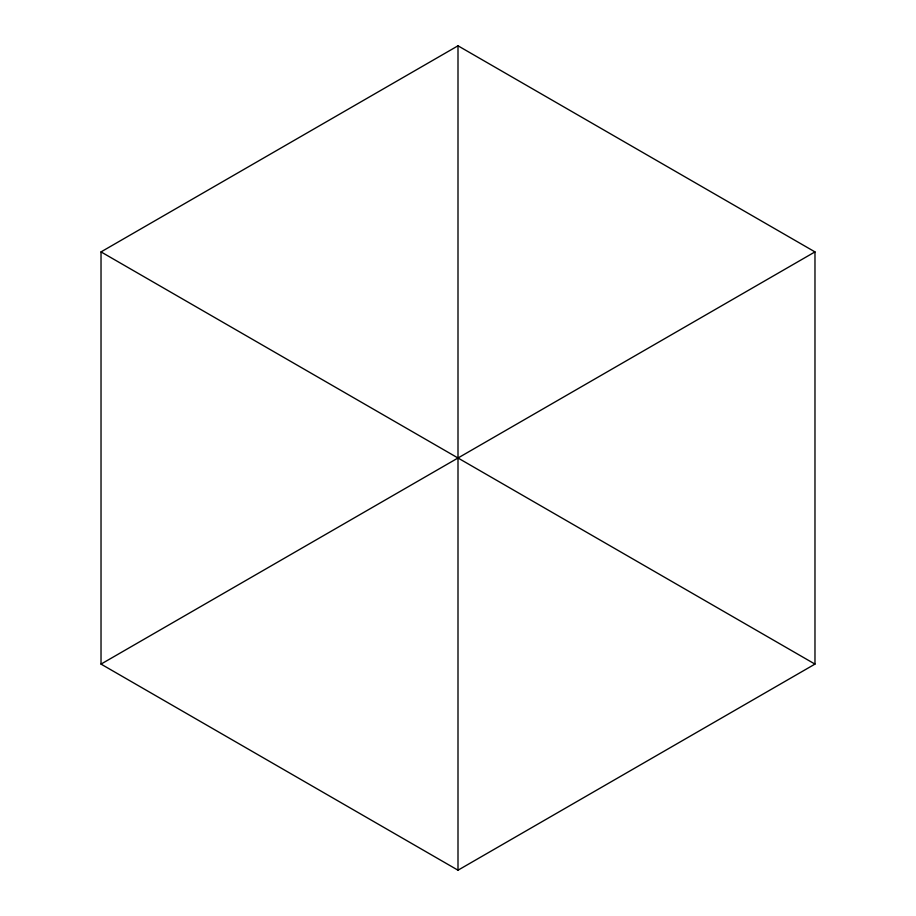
<?xml version="1.0" encoding="UTF-8"?>
<svg xmlns="http://www.w3.org/2000/svg" width="916" height="916" viewBox="0 0 916 916"><rect width="100%" height="100%" fill="white"/><g stroke="black" fill="none" stroke-linecap="round" stroke-linejoin="round"><path stroke-width="1.37" d="M101.023 251.9L458 45.8L814.977 251.9L814.977 664.1L458 870.2L101.023 664.1L101.023 251.9L814.977 664.1M101.023 664.1L814.977 251.9M458 45.8L458 870.2"/></g></svg>
